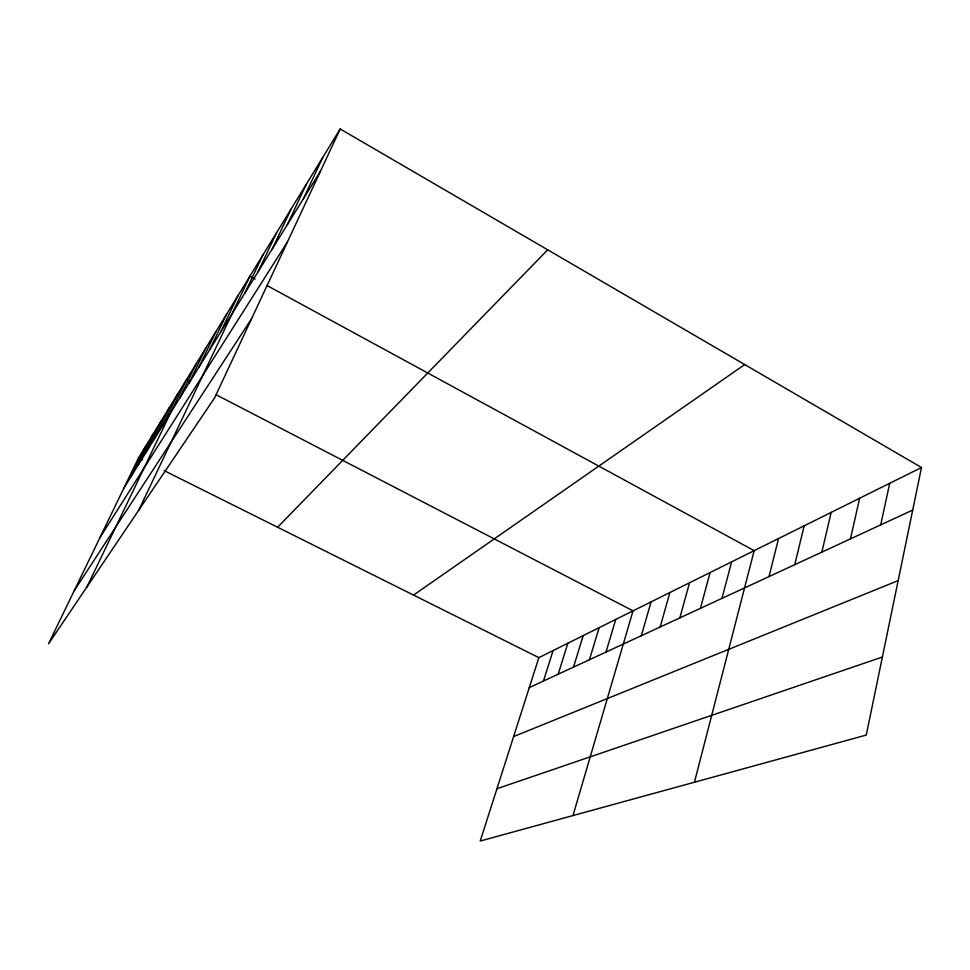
<?xml version="1.0" encoding="UTF-8"?>
<svg xmlns="http://www.w3.org/2000/svg" width="970" height="970" viewBox="0 0 970 970"><rect width="100%" height="100%" fill="white"/><g stroke="black" fill="none" stroke-linecap="round" stroke-linejoin="round"><path stroke-width="1.45" d="M921.5 467.504L866.271 735.066L480.223 841.026L538.871 657.636L921.5 467.504L340.191 128.974L138.528 457.84L48.5 643.862L214.673 397.773L340.191 128.974M880.699 524.891L889.708 483.303M850.46 538.883L859.638 498.24M821.845 552.136L831.169 512.39M794.733 564.686L804.178 525.801M769.004 576.604L778.534 538.544M694.459 782.22L754.163 550.657L266.883 285.447M721.959 598.381L731.622 561.86M700.413 608.36L710.113 572.542M679.824 617.89L689.561 582.764M660.158 626.996L669.894 592.524M641.328 635.714L651.076 601.885M573.003 815.552L633.034 610.845L215.922 394.632M606.007 652.07L615.744 619.442M589.42 659.745L599.133 627.699M573.5 667.117L583.176 635.617M558.187 674.211L567.838 643.243M543.467 681.025L553.082 650.579M287.35 224.616L306.423 184.045M303.355 198.814L322.78 157.382M272.303 248.878L291.048 209.132M244.767 293.255L262.858 255.098M258.141 271.709L276.547 232.776M220.529 332.322L238.002 295.62M138.698 510.281L249.908 276.207L255.134 279.045M199.044 366.951L215.934 331.607M209.52 350.073L226.701 314.062M86.973 586.886L186.616 379.44L190.605 381.513M179.583 398.318L195.928 364.235M189.077 383.017L205.701 348.315M145.694 452.941L161.032 421.15M153.612 440.186L169.192 407.849M161.881 426.861L177.704 393.953M130.865 476.864L145.73 446.103M138.128 465.151L153.224 433.881M123.893 488.092L320.427 171.302M99.886 537.683L287.496 241.833M74.266 590.609L251.594 318.706M277.602 527.243L547.698 249.811M413.535 595.083L744.717 364.55M529.293 687.585L912.709 510.062M513.627 736.569L898.147 580.618M496.955 788.719L882.373 657.029M138.528 457.84L142.59 459.865M164.233 470.668L538.871 657.636"/></g></svg>
